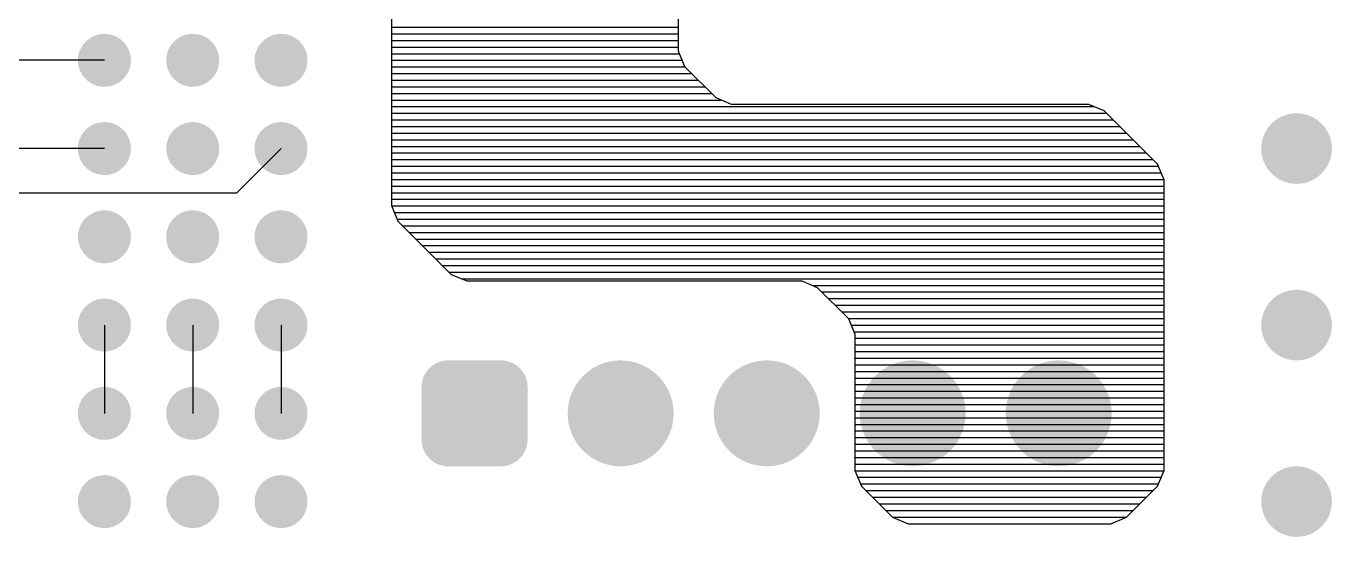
# Model space of a CAD drawing. Extents: x 295 to 953, y 10 to 290.
# Drawn here: x 577.85 to 615.41, y 160.76 to 175.46 of the extents above; entities that cross this region are included whole.
import ezdxf

# ---------------------------------------------------------------- set-up
doc = ezdxf.new("R2010")
doc.units = 0
doc.header["$LTSCALE"] = 5
doc.header["$MEASUREMENT"] = 0
doc.layers.get('0').update_dxf_attribs({"linetype": 'CONTINUOUS', "lineweight": 25})
doc.layers.add('DV-ABPB-A4_IN1', color=4, linetype='CONTINUOUS')

msp = doc.modelspace()

# ---------------------------------------------------------------- linework, layer by layer
at = {"color": 7}
for points, const_width in [([(579.719, 174.473, 1), (580.481, 174.473, 1)], 0.762), ([(582.259, 174.473, 1), (583.021, 174.473, 1)], 0.762), ([(584.799, 174.473, 1), (585.561, 174.473, 1)], 0.762), ([(613.882, 171.933, 1), (614.898, 171.933, 1)], 1.016), ([(579.719, 171.933, 1), (580.481, 171.933, 1)], 0.762), ([(582.259, 171.933, 1), (583.021, 171.933, 1)], 0.762), ([(584.799, 171.933, 1), (585.561, 171.933, 1)], 0.762), ([(579.719, 169.393, 1), (580.481, 169.393, 1)], 0.762), ([(582.259, 169.393, 1), (583.021, 169.393, 1)], 0.762), ([(584.799, 169.393, 1), (585.561, 169.393, 1)], 0.762), ([(579.719, 166.853, 1), (580.481, 166.853, 1)], 0.762), ([(582.259, 166.853, 1), (583.021, 166.853, 1)], 0.762), ([(584.799, 166.853, 1), (585.561, 166.853, 1)], 0.762), ([(613.882, 166.853, 1), (614.898, 166.853, 1)], 1.016), ([(594.187, 164.313, 1), (595.711, 164.313, 1)], 1.524), ([(598.388, 164.313, 1), (599.912, 164.313, 1)], 1.524), ([(602.586, 164.313, 1), (604.11, 164.313, 1)], 1.524), ([(606.787, 164.313, 1), (608.311, 164.313, 1)], 1.524), ([(579.719, 164.313, 1), (580.481, 164.313, 1)], 0.762), ([(582.259, 164.313, 1), (583.021, 164.313, 1)], 0.762), ([(584.799, 164.313, 1), (585.561, 164.313, 1)], 0.762), ([(613.882, 161.773, 1), (614.898, 161.773, 1)], 1.016), ([(579.719, 161.773, 1), (580.481, 161.773, 1)], 0.762), ([(582.259, 161.773, 1), (583.021, 161.773, 1)], 0.762), ([(584.799, 161.773, 1), (585.561, 161.773, 1)], 0.762)]:
    msp.add_lwpolyline(points, format="xyb", close=True, dxfattribs=dict(at, const_width=const_width))
for points in [[(589.43, 165.597), (589.467, 165.631), (592.062, 165.597), (592.031, 165.631)], [(589.467, 165.631), (589.522, 165.68), (592.031, 165.631), (591.969, 165.68)], [(589.522, 165.68), (589.565, 165.708), (591.969, 165.68), (591.934, 165.708)], [(589.565, 165.708), (589.627, 165.748), (591.934, 165.708), (591.863, 165.748)], [(589.627, 165.748), (589.676, 165.769), (591.863, 165.748), (591.825, 165.769)], [(589.676, 165.769), (589.741, 165.797), (591.825, 165.769), (591.747, 165.797)], [(589.741, 165.797), (589.796, 165.811), (591.747, 165.797), (591.708, 165.811)], [(589.796, 165.811), (589.861, 165.827), (591.708, 165.811), (591.62, 165.827)], [(589.861, 165.827), (589.938, 165.833), (591.62, 165.827), (591.586, 165.833)], [(589.938, 165.833), (589.985, 165.837), (591.586, 165.833), (591.509, 165.837)], [(589.236, 165.199), (589.25, 165.274), (592.261, 165.199), (592.242, 165.274)], [(589.25, 165.274), (589.266, 165.32), (592.242, 165.274), (592.231, 165.32)], [(589.266, 165.32), (589.292, 165.391), (592.231, 165.32), (592.2, 165.391)], [(589.292, 165.391), (589.316, 165.434), (592.2, 165.391), (592.182, 165.434)], [(589.316, 165.434), (589.353, 165.5), (592.182, 165.434), (592.139, 165.5)], [(589.353, 165.5), (589.383, 165.538), (592.139, 165.5), (592.114, 165.538)], [(589.383, 165.538), (589.43, 165.597), (592.114, 165.538), (592.062, 165.597)], [(589.223, 165.075), (589.227, 165.152), (592.271, 165.075), (592.265, 165.152)], [(589.223, 163.551), (589.223, 165.075), (592.271, 163.551), (592.271, 165.075)], [(589.227, 165.152), (589.236, 165.199), (592.265, 165.152), (592.261, 165.199)], [(589.23, 163.475), (589.223, 163.551), (592.268, 163.475), (592.271, 163.551)], [(589.234, 163.427), (589.23, 163.475), (592.259, 163.427), (592.268, 163.475)], [(589.252, 163.352), (589.234, 163.427), (592.245, 163.352), (592.259, 163.427)], [(589.264, 163.307), (589.252, 163.352), (592.229, 163.307), (592.245, 163.352)], [(589.295, 163.235), (589.264, 163.307), (592.203, 163.235), (592.229, 163.307)], [(589.313, 163.193), (589.295, 163.235), (592.179, 163.193), (592.203, 163.235)], [(589.355, 163.127), (589.313, 163.193), (592.142, 163.127), (592.179, 163.193)], [(589.38, 163.088), (589.355, 163.127), (592.111, 163.088), (592.142, 163.127)], [(589.433, 163.03), (589.38, 163.088), (592.065, 163.03), (592.111, 163.088)], [(589.464, 162.996), (589.433, 163.03), (592.027, 162.996), (592.065, 163.03)], [(589.526, 162.946), (589.464, 162.996), (591.973, 162.946), (592.027, 162.996)], [(589.561, 162.918), (589.526, 162.946), (591.929, 162.918), (591.973, 162.946)], [(589.632, 162.879), (589.561, 162.918), (591.868, 162.879), (591.929, 162.918)], [(589.67, 162.858), (589.632, 162.879), (591.819, 162.858), (591.868, 162.879)], [(589.748, 162.83), (589.67, 162.858), (591.754, 162.83), (591.819, 162.858)], [(589.787, 162.816), (589.748, 162.83), (591.698, 162.816), (591.754, 162.83)], [(589.875, 162.799), (589.787, 162.816), (591.633, 162.799), (591.698, 162.816)], [(589.909, 162.793), (589.875, 162.799), (591.557, 162.793), (591.633, 162.799)], [(589.985, 162.789), (589.909, 162.793), (591.509, 162.789), (591.557, 162.793)]]:
    msp.add_solid(points, dxfattribs=at)
at = {"layer": 'DV-ABPB-A4_IN1', "color": 7}
for p, q in [((596.61, 174.735), (596.61, 178.918)), ((588.355, 176.378), (588.355, 170.29)), ((588.355, 175.426), (596.61, 175.426)), ((588.355, 175.235), (596.61, 175.235)), ((588.355, 175.045), (596.61, 175.045)), ((588.355, 174.854), (596.61, 174.854)), ((588.355, 174.664), (596.638, 174.664)), ((596.795, 174.285), (596.61, 174.735)), ((580.1, 174.473), (571.21, 174.473)), ((588.355, 174.473), (596.716, 174.473)), ((588.355, 174.283), (596.8, 174.283)), ((597.692, 173.389), (596.795, 174.285)), ((588.355, 174.092), (596.991, 174.092)), ((588.355, 173.902), (597.181, 173.902)), ((588.355, 173.711), (597.372, 173.711)), ((588.355, 173.521), (597.562, 173.521)), ((588.355, 173.33), (597.834, 173.33)), ((598.141, 173.203), (597.692, 173.389)), ((608.411, 173.203), (598.141, 173.203)), ((608.86, 173.015), (608.411, 173.203)), ((588.355, 173.14), (608.563, 173.14)), ((588.355, 172.949), (608.926, 172.949)), ((610.392, 171.484), (608.86, 173.015)), ((588.355, 172.759), (609.117, 172.759)), ((588.355, 172.568), (609.307, 172.568)), ((588.355, 172.378), (609.498, 172.378)), ((588.355, 172.187), (609.688, 172.187)), ((580.1, 171.933), (571.845, 171.933)), ((585.18, 171.933), (583.91, 170.663)), ((588.355, 171.997), (609.879, 171.997)), ((588.355, 171.806), (610.069, 171.806)), ((588.355, 171.616), (610.26, 171.616)), ((588.355, 171.425), (610.417, 171.425)), ((610.577, 171.034), (610.392, 171.484)), ((588.355, 171.235), (610.496, 171.235)), ((588.355, 171.044), (610.575, 171.044)), ((610.577, 162.67), (610.577, 171.034)), ((569.305, 170.663), (583.91, 170.663)), ((588.355, 170.854), (610.577, 170.854)), ((588.355, 170.663), (610.577, 170.663)), ((588.355, 170.473), (610.577, 170.473)), ((588.355, 170.29), (588.54, 169.84)), ((588.357, 170.282), (610.577, 170.282)), ((588.436, 170.092), (610.577, 170.092)), ((588.515, 169.901), (610.577, 169.901)), ((588.54, 169.84), (590.072, 168.309)), ((588.672, 169.711), (610.577, 169.711)), ((588.863, 169.52), (610.577, 169.52)), ((589.053, 169.33), (610.577, 169.33)), ((589.244, 169.139), (610.577, 169.139)), ((589.434, 168.949), (610.577, 168.949)), ((589.625, 168.758), (610.577, 168.758)), ((589.815, 168.568), (610.577, 168.568)), ((590.006, 168.377), (610.577, 168.377)), ((590.072, 168.309), (590.521, 168.123)), ((590.369, 168.187), (610.577, 168.187)), ((590.521, 168.123), (600.156, 168.123)), ((600.156, 168.123), (600.605, 167.935)), ((600.463, 167.996), (610.577, 167.996)), ((600.605, 167.935), (601.502, 167.039)), ((600.735, 167.806), (610.577, 167.806)), ((600.925, 167.615), (610.577, 167.615)), ((601.116, 167.425), (610.577, 167.425)), ((601.306, 167.234), (610.577, 167.234)), ((580.1, 166.853), (580.1, 164.313)), ((582.64, 166.853), (582.64, 164.313)), ((585.18, 166.853), (585.18, 164.313)), ((601.497, 167.044), (610.577, 167.044)), ((601.502, 167.039), (601.687, 166.589)), ((601.58, 166.853), (610.577, 166.853)), ((601.659, 166.663), (610.577, 166.663)), ((601.687, 166.589), (601.687, 162.67)), ((601.687, 166.472), (610.577, 166.472)), ((601.687, 166.282), (610.577, 166.282)), ((601.687, 166.091), (610.577, 166.091)), ((601.687, 165.901), (610.577, 165.901)), ((601.687, 165.71), (610.577, 165.71)), ((601.687, 165.52), (610.577, 165.52)), ((601.687, 165.329), (610.577, 165.329)), ((601.687, 165.139), (610.577, 165.139)), ((601.687, 164.948), (610.577, 164.948)), ((601.687, 164.758), (610.577, 164.758)), ((601.687, 164.567), (610.577, 164.567)), ((601.687, 164.377), (610.577, 164.377)), ((601.687, 164.186), (610.577, 164.186)), ((601.687, 163.996), (610.577, 163.996)), ((601.687, 163.805), (610.577, 163.805)), ((601.687, 163.615), (610.577, 163.615)), ((601.687, 163.424), (610.577, 163.424)), ((601.687, 163.234), (610.577, 163.234)), ((601.687, 163.043), (610.577, 163.043)), ((601.687, 162.853), (610.577, 162.853)), ((601.687, 162.67), (601.875, 162.22)), ((601.692, 162.662), (610.575, 162.662)), ((610.392, 162.22), (610.577, 162.67)), ((601.771, 162.472), (610.496, 162.472)), ((601.85, 162.281), (610.417, 162.281)), ((601.875, 162.22), (602.772, 161.324)), ((602.005, 162.091), (610.26, 162.091)), ((602.195, 161.9), (610.069, 161.9)), ((609.495, 161.324), (610.392, 162.22)), ((602.386, 161.71), (609.879, 161.71)), ((602.576, 161.519), (609.688, 161.519)), ((602.767, 161.329), (609.498, 161.329)), ((602.772, 161.324), (603.221, 161.138)), ((603.221, 161.138), (609.046, 161.138)), ((603.221, 161.138), (609.046, 161.138)), ((609.046, 161.138), (609.495, 161.324))]:
    msp.add_line(p, q, dxfattribs=at)

doc.saveas('drawing.dxf')
